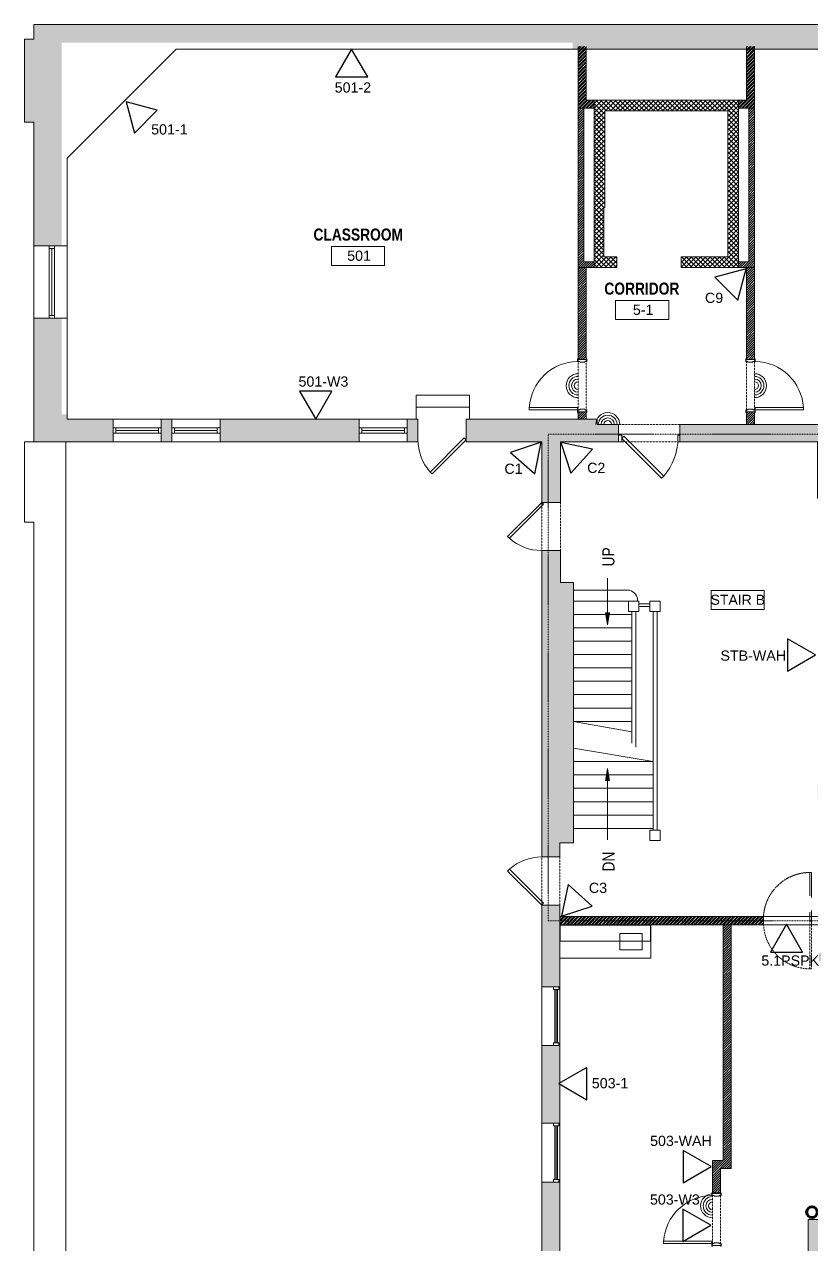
# Model space of a CAD drawing. Header units: inches. Extents: x 891 to 14187, y -1169 to 3232.
# Drawn here: x 4561 to 5150, y 58 to 970 of the extents above; entities that cross this region are included whole.
import ezdxf

# ---------------------------------------------------------------- set-up
doc = ezdxf.new("R2010")
doc.units = ezdxf.units.IN
doc.header["$MEASUREMENT"] = 0
for name, pattern in [('IMPORT-IMPORT-HIDDEN', [0.375, 0.25, -0.125]), ('IMPORT-IMPORT-HIDDEN2', [0.1875, 0.125, -0.0625]), ('IMPORT-IMPORT-PHANTOM2', [1.25, 0.625, -0.125, 0.125, -0.125, 0.125, -0.125])]:
    doc.linetypes.add(name, pattern=pattern)
doc.layers.add('_DROPS_IDFS', color=7, linetype='Continuous')
for name, color, linetype, lineweight in [('_OPTEC_LAYER', 1, 'Continuous', 30), ('A-ANNO-RM TAG', 7, 'Continuous', 9), ('A-DETL', 90, 'Continuous', 9), ('A-DOOR', 7, 'Continuous', 9), ('A-DOOR-EXG', 7, 'Continuous', 9), ('A-DOOR-HEAD', 7, 'IMPORT-IMPORT-HIDDEN2', 9), ('A-Fixtures-Appliances', 7, 'Continuous', 9), ('A-Hatch', 7, 'Continuous', 9), ('A-HATCH-1HR', 7, 'Continuous', 9), ('A-HATCH-2 HR', 7, 'Continuous', 9), ('A-Millwork', 7, 'Continuous', 9), ('A-STAIR-EX_G', 7, 'Continuous', 9), ('A-STAIR-TAG', 7, 'Continuous', 9), ('A-WALL-INT NEW', 7, 'Continuous', 9), ('EX-EXT-CORE', 7, 'Continuous', 9), ('EX-Windows', 7, 'Continuous', 9), ('MUC-DOOR', 7, 'Continuous', 9), ('MUC-LOW_WALL', 7, 'Continuous', 9), ('MUC-Text', 7, 'Continuous', 9), ('SPEAKER', 10, 'Continuous', 20), ('WALL TYPE', 7, 'IMPORT-IMPORT-PHANTOM2', 9)]:
    doc.layers.add(name, color=color, linetype=linetype, lineweight=lineweight)
doc.styles.add('Arial', font='arial.ttf', dxfattribs={"height": 7.623})
doc.styles.add('Arial Narrow_1', font='ARIALN.TTF', dxfattribs={"height": 6.042903})
doc.styles.add('Arial Narrow_B', font='ARIALNB.TTF', dxfattribs={"height": 9})
doc.styles.add('Arial_1', font='arial.ttf', dxfattribs={"height": 7.5})
pattern_1 = [(45, (3465.5672, -28047.5407), (-1.32582521, 1.32582521), []), (45, (3466.4512, -28047.5407), (-1.32582521, 1.32582521), [])]

# ---------------------------------------------------------------- blocks, each defined once
blk = doc.blocks.new('_DATA')
at = {"layer": '_DROPS_IDFS', "color": 1, "lineweight": 30}
blk.add_lwpolyline([(24.61, 42.64), (12.55, 21.75), (36.67, 21.75)], close=True, dxfattribs=at)

msp = doc.modelspace()

# ---------------------------------------------------------------- hatches: boundary and pattern name
at = {"layer": 'A-Hatch'}
h = msp.add_hatch(color=9, dxfattribs=at)
h.paths.add_polyline_path([(4568.1, 657.56), (4627.39, 657.56), (4627.39, 674.55), (4593.1, 674.55), (4593.1, 678.06), (4589.1, 678.06), (4589.1, 750), (4568.1, 750)])
h.paths.add_polyline_path([(4589.1, 804), (4589.1, 955.93), (4971.1, 955.93), (4971.1, 951.06), (5429.82, 951.06), (5429.82, 918.77), (5447.44, 918.77), (5447.44, 969.56), (4568.1, 969.56), (4568.1, 958.56), (4561.1, 958.56), (4561.1, 896.56), (4568.1, 896.56), (4568.1, 804)])
h = msp.add_hatch(color=9, dxfattribs=at)
h.paths.add_polyline_path([(4961.97, 612.34), (4961.97, 657.56), (5005.35, 657.56), (5005.35, 670.55), (4989.36, 670.55), (4989.36, 674.55), (4891.39, 674.55), (4891.39, 657.56), (4947.97, 657.56), (4947.97, 612.34)])
h.paths.add_polyline_path([(5170.3, 615.5), (5170.3, 667.5), (5163.36, 667.5), (5163.36, 670.55), (5051.35, 670.55), (5051.35, 657.56), (5154.3, 657.56), (5154.3, 615.5)])
h.paths.add_polyline_path([(4847.39, 657.56), (4855.39, 657.56), (4855.39, 674.55), (4847.39, 674.55)])
h.paths.add_polyline_path([(4811.39, 657.56), (4811.39, 674.55), (4707.39, 674.55), (4707.39, 657.56), (4783.1, 657.56)])
h.paths.add_polyline_path([(4671.39, 657.56), (4671.39, 674.55), (4663.39, 674.55), (4663.39, 657.56)])
msp.add_hatch(color=9, dxfattribs=at).paths.add_polyline_path([(4947.97, 347.28), (4961.64, 347.28), (4961.64, 357.87), (4971.64, 357.87), (4971.64, 552.31), (4961.97, 552.31), (4961.97, 576.34), (4947.97, 576.34)])
h = msp.add_hatch(color=9, dxfattribs=at)
h.paths.add_polyline_path([(5136.6, -655.98), (5136.6, -612.48), (5126.84, -612.48), (5126.84, -596.07), (5124.81, -596.07), (5124.81, -593.82), (5110.76, -593.82), (5110.76, -621.48), (5080.6, -621.48), (5080.6, -655.98)])
h.paths.add_polyline_path([(5605.4, -622.48), (5610.02, -611.99), (5638.52, -611.99), (5638.52, -603.51), (5643.52, -603.51), (5643.52, -583.82), (5638.52, -583.82), (5638.52, -576.54), (5609.78, -576.54), (5610.14, -575.4), (5610.2, -574.22), (5609.95, -573.05), (5609.4, -572), (5608.6, -571.12), (5607.6, -570.47), (5606.47, -570.11), (5605.28, -570.05), (5604.12, -570.3), (5603.06, -570.84), (5602.18, -571.64), (5601.54, -572.64), (5592.98, -564.09), (5589.51, -567.55), (5585.98, -564.02), (5566.78, -583.22), (5580.21, -596.65), (5574.85, -611.36)])
h.paths.add_polyline_path([(5771.64, -622.48), (5802.19, -611.36), (5799.12, -602.93), (5819.51, -582.54), (5798.1, -561.13), (5794.56, -564.67), (5791.03, -561.13), (5780.42, -571.73), (5779.53, -570.86), (5778.43, -570.24), (5777.22, -569.92), (5775.96, -569.93), (5774.75, -570.25), (5773.66, -570.88), (5772.77, -571.77), (5772.14, -572.85), (5771.81, -574.07), (5771.8, -575.32), (5772.12, -576.54), (5738.52, -576.54), (5738.52, -583.82), (5733.52, -583.82), (5733.52, -603.51), (5738.52, -603.51), (5738.52, -611.99), (5767.02, -611.99)])
h.paths.add_polyline_path([(5124.81, -521.82), (5124.81, -520.48), (5192.84, -520.48), (5192.84, -492.48), (5168.3, -492.48), (5168.3, -152.26), (5183.09, -167.05), (5188.75, -161.39), (5192.28, -164.93), (5202.89, -154.32), (5199.35, -150.79), (5205.01, -145.13), (5184.04, -124.15), (5184.89, -123.7), (5185.62, -123.05), (5186.16, -122.24), (5186.49, -121.33), (5186.6, -120.36), (5186.47, -119.4), (5186.1, -118.5), (5185.54, -117.71), (5184.8, -117.08), (5183.93, -116.65), (5182.98, -116.44), (5182, -116.47), (5181.07, -116.73), (5181.07, -88.03), (5166.32, -77.7), (5166.32, -13.72), (5147.28, -13.72), (5147.28, -182.67), (5138.28, -182.67), (5138.28, -205.67), (5148.28, -205.67), (5148.28, -377.78), (5110.76, -377.78), (5110.76, -521.82)])
h.paths.add_polyline_path([(5503.14, -519.58), (5522.34, -500.38), (5518.93, -496.97), (5522.4, -493.5), (5510.59, -481.7), (5511.39, -480.93), (5511.98, -479.99), (5512.33, -478.94), (5512.41, -477.84), (5512.22, -476.75), (5511.78, -475.73), (5511.11, -474.85), (5510.24, -474.16), (5509.24, -473.7), (5508.15, -473.49), (5507.04, -473.55), (5505.98, -473.88), (5505.98, -461.88), (5498.48, -461.88), (5498.48, -456.88), (5482.27, -456.88), (5482.27, -461.88), (5473.93, -461.88), (5473.93, -490.37)])
h.paths.add_polyline_path([(5883.15, -518.9), (5901.62, -500.43), (5901.62, -421.5), (5895.62, -421.5), (5895.62, -415.5), (5881.12, -415.5), (5881.12, -421.5), (5875.01, -421.5), (5875.01, -473.55), (5873.8, -473.26), (5872.55, -473.28), (5871.35, -473.62), (5870.27, -474.26), (5869.4, -475.15), (5868.78, -476.24), (5868.46, -477.45), (5868.46, -478.7), (5868.78, -479.9), (5869.4, -480.99), (5870.27, -481.88), (5861.74, -490.42), (5865.27, -493.96), (5861.74, -497.49)])
h.paths.add_polyline_path([(5881.12, -315.5), (5895.62, -315.5), (5895.62, -309.5), (5901.62, -309.5), (5901.62, -264.42), (5933.08, -264.42), (5933.08, -258.42), (5939.08, -258.42), (5939.08, -249.92), (5933.08, -249.92), (5933.08, -243.82), (5906.76, -243.82), (5905.25, -242.6), (5903.6, -241.6), (5901.82, -240.85), (5900.8, -238.59), (5899.41, -236.55), (5897.68, -234.79), (5895.61, -233.32), (5893.43, -232.3), (5891.05, -231.65), (5888.59, -231.43), (5886.63, -231.43), (5884.17, -231.65), (5881.78, -232.3), (5879.55, -233.35), (5877.54, -234.79), (5875.81, -236.55), (5874.41, -238.59), (5873.4, -240.85), (5871.15, -241.86), (5869.11, -243.25), (5867.34, -244.98), (5865.91, -246.99), (5864.85, -249.23), (5864.21, -251.61), (5863.99, -254.07), (5863.99, -256.03), (5864.21, -258.49), (5864.85, -260.88), (5865.91, -263.11), (5867.34, -265.13), (5869.11, -266.85), (5871.15, -268.25), (5873.4, -269.26), (5874.1, -270.93), (5875.01, -272.49), (5875.01, -309.5), (5881.12, -309.5)])
h.paths.add_polyline_path([(5300.09, -300.29), (5308.03, -278.46), (5338.02, -278.46), (5338.02, -269.98), (5343.02, -269.98), (5343.02, -250.3), (5338.02, -250.3), (5338.02, -242.8), (5307.14, -242.8), (5307.4, -241.86), (5307.42, -240.89), (5307.21, -239.94), (5306.78, -239.07), (5306.15, -238.33), (5305.37, -237.76), (5304.46, -237.4), (5303.5, -237.27), (5302.53, -237.37), (5301.62, -237.7), (5300.82, -238.25), (5300.17, -238.97), (5299.71, -239.83), (5278.55, -218.67), (5272.89, -224.33), (5269.36, -220.79), (5258.75, -231.4), (5262.29, -234.93), (5256.63, -240.59), (5274.77, -258.73), (5264.38, -287.29)])
h.paths.add_polyline_path([(5498.48, -290.88), (5498.48, -285.88), (5505.98, -285.88), (5505.98, -248.29), (5507.01, -248.63), (5508.09, -248.69), (5509.15, -248.49), (5510.13, -248.03), (5510.96, -247.34), (5511.6, -246.47), (5512, -245.46), (5512.13, -244.39), (5512, -243.32), (5511.6, -242.31), (5510.96, -241.44), (5510.13, -240.75), (5509.15, -240.29), (5508.09, -240.08), (5507.01, -240.15), (5505.98, -240.48), (5505.98, -235.97), (5505.35, -235.97), (5504.57, -235.87), (5503.85, -235.57), (5503.23, -235.09), (5502.75, -234.47), (5502.45, -233.75), (5502.35, -232.68), (5502.35, -231.89), (5496.61, -231.89), (5497.13, -230.49), (5497.27, -228.99), (5497.03, -227.51), (5496.42, -226.14), (5495.49, -224.97), (5494.28, -224.07), (5492.89, -223.51), (5491.4, -223.32), (5489.92, -223.51), (5488.53, -224.07), (5487.32, -224.97), (5486.39, -226.14), (5485.78, -227.51), (5485.54, -228.99), (5485.68, -230.49), (5486.2, -231.89), (5481.19, -231.89), (5481.19, -233.17), (5481.08, -233.94), (5480.78, -234.67), (5480.31, -235.29), (5479.69, -235.76), (5478.96, -236.06), (5478.19, -236.17), (5475.61, -236.17), (5474.47, -236.36), (5473.42, -236.84), (5472.52, -237.56), (5471.83, -238.49), (5471.4, -239.57), (5471.26, -240.71), (5471.26, -242.8), (5442.02, -242.8), (5442.02, -250.3), (5437.02, -250.3), (5437.02, -269.98), (5442.02, -269.98), (5442.02, -278.46), (5473.93, -278.46), (5473.93, -285.88), (5482.27, -285.88), (5482.27, -290.88)])
h.paths.add_polyline_path([(5181.07, 30.28), (5181.07, 46.67), (5182, 46.42), (5182.98, 46.39), (5183.93, 46.6), (5184.8, 47.03), (5185.54, 47.66), (5186.1, 48.45), (5186.47, 49.35), (5186.6, 50.31), (5186.49, 51.28), (5186.16, 52.19), (5185.62, 53), (5184.89, 53.65), (5184.04, 54.1), (5205.01, 75.08), (5199.35, 80.73), (5202.89, 84.27), (5194.59, 92.57), (5191.05, 89.04), (5185.39, 94.69), (5184.3, 93.56), (5183.34, 92.32), (5182.04, 91.34), (5173.2, 82.5), (5173.2, 95.85), (5173.1, 96.56), (5173.2, 97.27), (5173.2, 99.28), (5155.33, 99.28), (5155.33, 76.22), (5147.28, 76.22), (5147.28, 30.28)])
h.paths.add_polyline_path([(5173.2, 143.28), (5173.2, 225.28), (5155.33, 225.28), (5155.33, 143.28)])
h.paths.add_polyline_path([(5173.2, 269.28), (5173.2, 386.53), (5208.05, 386.53), (5208.05, 400.5), (5154.3, 400.5), (5154.3, 391.5), (5155.33, 391.5), (5155.33, 269.28)])
h = msp.add_hatch(color=9, dxfattribs=at)
h.paths.add_polyline_path([(4961.64, -297.72), (4961.64, -237.72), (4947.97, -237.72), (4947.97, -297.72)])
h.paths.add_polyline_path([(4947.97, -89.72), (4961.64, -89.72), (4961.64, -1.72), (4947.97, -1.72)])
h.paths.add_polyline_path([(4947.97, 42.28), (4961.64, 42.28), (4961.64, 104.28), (4947.97, 104.28)])
h.paths.add_polyline_path([(4947.97, 148.28), (4961.64, 148.28), (4961.64, 206.28), (4947.97, 206.28)])
h.paths.add_polyline_path([(4947.97, 250.28), (4961.64, 250.28), (4961.64, 311.28), (4947.97, 311.28), (4947.97, 296.69)])
at = {"layer": 'A-HATCH-1HR'}
h = msp.add_hatch(dxfattribs=at)
h.set_pattern_fill('FP_3', color=8, style=0, pattern_type=2)
h.set_pattern_definition([(45, (3465.5672, -15325.5357), (-0.88388348, 0.88388348), [])])
h.paths.add_polyline_path([(4975.21, 787.86), (4987.21, 787.86), (4987.21, 792.11), (4979.46, 792.11), (4979.46, 906.86), (4975.21, 906.86), (4975.21, 859.35)])
h = msp.add_hatch(dxfattribs=at)
h.set_pattern_fill('FP_3', color=8, style=0, pattern_type=2)
h.set_pattern_definition([(45, (-1521.642, -16113.394), (-0.88388348, 0.88388348), [])])
h.paths.add_polyline_path([(5107.21, 787.86), (5107.21, 906.86), (5102.96, 906.86), (5102.96, 792.11), (5095.21, 792.11), (5095.21, 787.86)])
at = {"layer": 'A-HATCH-2 HR'}
h = msp.add_hatch(dxfattribs=at)
h.set_pattern_fill('FP_2', color=8, style=0, pattern_type=2)
h.set_pattern_definition(pattern_1)
h.paths.add_polyline_path([(4979.46, 906.86), (4987.21, 906.86), (4987.21, 912.86), (4981.21, 912.86), (4981.21, 953.06), (4975.21, 953.06), (4975.21, 906.86)])
h = msp.add_hatch(dxfattribs=at)
h.set_pattern_fill('FP_2', color=8, style=0, pattern_type=2)
h.set_pattern_definition(pattern_1)
h.paths.add_polyline_path([(5095.21, 906.86), (5107.21, 906.86), (5107.21, 953.06), (5101.21, 953.06), (5101.21, 912.86), (5095.21, 912.86)])
h = msp.add_hatch(dxfattribs=at)
h.set_pattern_fill('FP_1', color=8, style=0, pattern_type=2)
h.set_pattern_definition([(45, (-14293.7568, -7470.4907), (-1.76776695, 1.76776695), []), (135, (-14293.7568, -7470.4907), (-1.76776695, -1.76776695), [])])
h.paths.add_polyline_path([(5052.26, 787.86), (5095.21, 787.86), (5095.21, 912.86), (4987.21, 912.86), (4987.21, 787.86), (5004.26, 787.86), (5004.26, 795.86), (4994.4, 795.86), (4994.4, 832.75), (4995.21, 832.75), (4995.21, 904.86), (5087.21, 904.86), (5087.21, 795.86), (5052.26, 795.86)])
at = {"layer": 'MUC-Text'}
for points in [[(4997.16, 520.73), (4998.66, 529.73), (4995.66, 529.73)], [(4995.66, 404.41), (4998.66, 404.41), (4997.16, 413.41)]]:
    msp.add_hatch(color=8, dxfattribs=at).paths.add_polyline_path(points)

# ---------------------------------------------------------------- linework, layer by layer
at = {"layer": 'A-ANNO-RM TAG', "color": 8, "flags": 128}
for points in [[(4790.82, 803.55), (4830.5, 803.55), (4830.5, 789.33), (4790.82, 789.33)], [(5003.26, 763.14), (5042.94, 763.14), (5042.94, 748.92), (5003.26, 748.92)]]:
    msp.add_lwpolyline(points, close=True, dxfattribs=at)
at = {"layer": 'A-DETL', "lineweight": 70}
msp.add_circle((5150.13, 81.81), 4, dxfattribs=at)
at = {"layer": 'A-DOOR', "color": 8}
for p, q in [((5148.58, 318.25), (5148.58, 335.69)), ((5148.58, 335.69), (5149.83, 335.69)), ((5149.83, 335.69), (5149.83, 317.03)), ((5148.58, 299.69), (5148.58, 306.11)), ((5149.83, 307.39), (5149.83, 299.69)), ((5149.83, 299.69), (5148.58, 299.69))]:
    msp.add_line(p, q, dxfattribs=at)
at = {"layer": 'A-DOOR', "color": 8, "linetype": 'IMPORT-IMPORT-HIDDEN2'}
for p, q in [((5149.83, 299.69), (5148.58, 299.69)), ((5148.58, 299.69), (5148.58, 263.69)), ((5149.83, 263.69), (5149.83, 299.69)), ((5148.58, 263.69), (5149.83, 263.69))]:
    msp.add_line(p, q, dxfattribs=at)
at = {"layer": 'A-DOOR', "color": 8, "flags": 128}
for points in [[(4974.71, 719.55), (4975.21, 719.55), (4975.21, 719.05), (4981.21, 719.05), (4981.21, 719.55), (4981.71, 719.55), (4981.71, 717.55), (4980.21, 717.55), (4980.21, 717.04), (4976.46, 717.04), (4976.46, 717.55), (4974.71, 717.55)], [(4974.71, 683.3), (4938.71, 683.3), (4938.71, 681.55), (4974.71, 681.55)], [(4981.21, 680.05), (4975.21, 680.05), (4975.21, 679.55), (4974.71, 679.55), (4974.71, 681.55), (4976.46, 681.55), (4976.46, 682.06), (4980.21, 682.06), (4980.21, 681.55), (4981.71, 681.55), (4981.71, 679.55), (4981.21, 679.55)], [(5075.18, 96.33), (5075.68, 96.33), (5075.68, 95.83), (5081.68, 95.83), (5081.68, 96.33), (5082.18, 96.33), (5082.18, 94.33), (5080.68, 94.33), (5080.68, 93.82), (5076.93, 93.82), (5076.93, 94.33), (5075.18, 94.33)], [(5075.18, 60.08), (5039.18, 60.08), (5039.18, 58.33), (5075.18, 58.33)], [(5081.68, 56.83), (5075.68, 56.83), (5075.68, 56.33), (5075.18, 56.33), (5075.18, 58.33), (5076.93, 58.33), (5076.93, 58.84), (5080.68, 58.84), (5080.68, 58.33), (5082.18, 58.33), (5082.18, 56.33), (5081.68, 56.33)]]:
    msp.add_lwpolyline(points, close=True, dxfattribs=at)
at = {"layer": 'A-DOOR', "color": 8}
for points in [[(5107.71, 719.55), (5107.21, 719.55), (5107.21, 719.05), (5101.21, 719.05), (5101.21, 719.55), (5100.71, 719.55), (5100.71, 717.55), (5102.21, 717.55), (5102.21, 717.04), (5105.96, 717.04), (5105.96, 717.55), (5107.71, 717.55)], [(5101.21, 680.05), (5107.21, 680.05), (5107.21, 679.55), (5107.71, 679.55), (5107.71, 681.55), (5105.96, 681.55), (5105.96, 682.06), (5102.21, 682.06), (5102.21, 681.55), (5100.71, 681.55), (5100.71, 679.55), (5101.21, 679.55)], [(5107.71, 683.3), (5143.71, 683.3), (5143.71, 681.55), (5107.71, 681.55)]]:
    msp.add_lwpolyline(points, close=True, dxfattribs=at)
at = {"layer": 'A-DOOR', "color": 55, "lineweight": 13, "flags": 128}
for points in [[(4974.71, 683.3), (4938.71, 683.3), (4938.71, 681.55), (4974.71, 681.55)], [(5075.18, 60.08), (5039.18, 60.08), (5039.18, 58.33), (5075.18, 58.33)]]:
    msp.add_lwpolyline(points, close=True, dxfattribs=at)
at = {"layer": 'A-DOOR', "color": 55, "lineweight": 13}
msp.add_lwpolyline([(5107.71, 683.3), (5143.71, 683.3), (5143.71, 681.55), (5107.71, 681.55)], close=True, dxfattribs=at)
at = {"layer": 'A-DOOR', "color": 8}
for centre, start, end in [((4975.16, 681.06), 90.70475, 176.87009), ((5107.26, 681.06), 3.12991, 89.29525), ((5075.63, 57.83), 90.70475, 176.87009)]:
    msp.add_arc(centre, 36.5, start, end, dxfattribs=at)
at = {"layer": 'A-DOOR', "color": 8, "linetype": 'IMPORT-IMPORT-HIDDEN'}
msp.add_arc((5148.55, 300.95), 34.74, 89.94738, 182.077, dxfattribs=at)
at = {"layer": 'A-DOOR', "color": 8, "linetype": 'IMPORT-IMPORT-HIDDEN2'}
msp.add_arc((5148.55, 298.43), 34.74, 177.923, 270.05262, dxfattribs=at)
at = {"layer": 'A-DOOR-EXG', "color": 8, "flags": 128}
for points in [[(4891.39, 659.05), (4865.94, 633.6), (4864.52, 635.01), (4889.98, 660.47)], [(4947.97, 311.28), (4922.51, 336.74), (4923.93, 338.15), (4949.38, 312.69)]]:
    msp.add_lwpolyline(points, close=True, dxfattribs=at)
at = {"layer": 'A-DOOR-EXG', "color": 8}
msp.add_lwpolyline([(4947.97, 612.34), (4922.51, 586.89), (4923.93, 585.47), (4949.38, 610.93)], close=True, dxfattribs=at)
for centre, start, end in [((4891.82, 659.13), 180.12377, 221.46533), ((4948.05, 612.77), 228.53467, 269.87623), ((4948.05, 310.85), 90.12377, 131.46533)]:
    msp.add_arc(centre, 36.43, start, end, dxfattribs=at)
at = {"layer": 'A-DOOR-HEAD', "color": 8}
for p, q in [((5005.35, 670.55), (5051.35, 670.55)), ((5005.35, 657.56), (5005.35, 670.55)), ((5051.35, 670.55), (5051.35, 657.56)), ((5051.35, 657.56), (5005.35, 657.56)), ((4947.97, 612.34), (4961.97, 612.34)), ((4947.97, 576.34), (4947.97, 612.34)), ((4961.97, 612.34), (4961.97, 576.34)), ((4961.97, 576.34), (4947.97, 576.34)), ((4947.97, 347.28), (4961.64, 347.28)), ((4947.97, 311.28), (4947.97, 347.28)), ((4961.64, 347.28), (4961.64, 311.28)), ((4961.64, 311.28), (4947.97, 311.28))]:
    msp.add_line(p, q, dxfattribs=at)
at = {"layer": 'A-DOOR-HEAD', "color": 8, "flags": 128}
for points in [[(4981.21, 719.05), (4975.21, 719.05), (4975.21, 680.05), (4981.21, 680.05)], [(5081.68, 95.83), (5075.68, 95.83), (5075.68, 56.83), (5081.68, 56.83)]]:
    msp.add_lwpolyline(points, close=True, dxfattribs=at)
at = {"layer": 'A-DOOR-HEAD', "color": 8}
msp.add_lwpolyline([(5101.21, 719.05), (5107.21, 719.05), (5107.21, 680.05), (5101.21, 680.05)], close=True, dxfattribs=at)
at = {"layer": 'A-Fixtures-Appliances', "color": 8, "flags": 128}
msp.add_lwpolyline([(5023.23, 277.78), (5006.32, 277.78), (5006.32, 290), (5023.23, 290)], close=True, dxfattribs=at)
at = {"layer": 'A-HATCH-1HR', "color": 8}
for p, q in [((4975.2, 784.41), (4978.65, 787.86)), ((4975.2, 782.65), (4980.41, 787.86)), ((4975.2, 786.18), (4976.88, 787.85)), ((4975.2, 780.88), (4981.21, 786.88)), ((4975.2, 779.11), (4981.21, 785.12)), ((5101.21, 786.68), (5102.39, 787.86)), ((5101.21, 784.91), (5104.16, 787.86)), ((5101.21, 783.14), (5105.93, 787.86)), ((5101.21, 781.37), (5107.21, 787.37)), ((5101.21, 779.6), (5107.21, 785.6)), ((4975.2, 777.34), (4981.21, 783.35)), ((4975.2, 775.58), (4981.21, 781.58)), ((4975.2, 773.81), (4981.21, 779.81)), ((4975.2, 772.04), (4981.21, 778.05)), ((4975.2, 770.27), (4981.21, 776.28)), ((5101.21, 777.84), (5107.21, 783.84)), ((5101.21, 776.07), (5107.21, 782.07)), ((5101.21, 774.3), (5107.21, 780.3)), ((5101.21, 772.53), (5107.21, 778.53)), ((5101.21, 770.77), (5107.21, 776.77)), ((4975.2, 768.5), (4981.21, 774.51)), ((4975.2, 766.74), (4981.21, 772.74)), ((4975.2, 764.97), (4981.21, 770.97)), ((4975.21, 763.2), (4981.21, 769.21)), ((4975.21, 761.43), (4981.21, 767.44)), ((5101.21, 769), (5107.21, 775)), ((5101.21, 767.23), (5107.21, 773.23)), ((5101.21, 765.46), (5107.21, 771.46)), ((5101.21, 763.69), (5107.21, 769.69)), ((5101.21, 761.93), (5107.21, 767.93)), ((5101.21, 760.16), (5107.21, 766.16)), ((4975.21, 759.67), (4981.21, 765.67)), ((4975.21, 757.9), (4981.21, 763.9)), ((4975.21, 756.13), (4981.21, 762.14)), ((4975.21, 754.36), (4981.21, 760.37)), ((4975.21, 752.6), (4981.21, 758.6)), ((5101.21, 758.39), (5107.21, 764.39)), ((5101.21, 756.62), (5107.21, 762.62)), ((5101.21, 754.86), (5107.21, 760.86)), ((5101.21, 753.09), (5107.21, 759.09)), ((5101.21, 751.32), (5107.21, 757.32)), ((4975.21, 750.83), (4981.21, 756.83)), ((4975.21, 749.06), (4981.21, 755.06)), ((4975.21, 747.29), (4981.21, 753.3)), ((4975.21, 745.53), (4981.21, 751.53)), ((4975.21, 743.76), (4981.21, 749.76)), ((4975.21, 741.99), (4981.21, 747.99)), ((5101.21, 749.55), (5107.21, 755.55)), ((5101.21, 747.78), (5107.21, 753.78)), ((5101.21, 746.02), (5107.21, 752.02)), ((5101.21, 744.25), (5107.21, 750.25)), ((5101.21, 742.48), (5107.21, 748.48)), ((4975.21, 740.22), (4981.21, 746.23)), ((4975.21, 738.46), (4981.21, 744.46)), ((4975.21, 736.69), (4981.21, 742.69)), ((4975.21, 734.92), (4981.21, 740.92)), ((4975.21, 733.15), (4981.21, 739.15)), ((5101.21, 740.71), (5107.21, 746.71)), ((5101.21, 738.95), (5107.21, 744.95)), ((5101.21, 737.18), (5107.21, 743.18)), ((5101.21, 735.41), (5107.21, 741.41)), ((5101.21, 733.64), (5107.21, 739.64)), ((4975.21, 731.39), (4981.21, 737.39)), ((4975.21, 729.62), (4981.21, 735.62)), ((4975.21, 727.85), (4981.21, 733.85)), ((4975.21, 726.08), (4981.21, 732.08)), ((4975.21, 724.31), (4981.21, 730.32)), ((5101.21, 731.88), (5107.21, 737.88)), ((5101.21, 730.11), (5107.21, 736.11)), ((5101.21, 728.34), (5107.21, 734.34)), ((5101.21, 726.57), (5107.21, 732.57)), ((5101.21, 724.8), (5107.21, 730.8)), ((4975.21, 722.55), (4981.21, 728.55)), ((4975.21, 720.78), (4981.21, 726.78)), ((4975.25, 719.05), (4981.21, 725.01)), ((4977.02, 719.05), (4981.21, 723.24)), ((4978.78, 719.05), (4981.21, 721.48)), ((5101.21, 723.04), (5107.21, 729.04)), ((5101.21, 721.27), (5107.21, 727.27)), ((5101.21, 719.5), (5107.21, 725.5)), ((5102.53, 719.05), (5107.21, 723.73)), ((5104.3, 719.05), (5107.21, 721.97)), ((4980.55, 719.05), (4981.21, 719.71)), ((5106.06, 719.05), (5107.21, 720.2)), ((4975.21, 678.35), (4976.91, 680.05)), ((4975.21, 676.59), (4978.68, 680.05)), ((4975.21, 674.82), (4980.44, 680.05)), ((4976.71, 674.55), (4981.21, 679.05)), ((4978.48, 674.55), (4981.21, 677.28)), ((4980.25, 674.55), (4981.21, 675.51)), ((5101.21, 678.84), (5102.42, 680.05)), ((5101.21, 677.07), (5104.19, 680.05)), ((5101.21, 675.31), (5105.95, 680.05)), ((5101.21, 673.54), (5107.21, 679.54)), ((5101.21, 671.77), (5107.21, 677.77)), ((5101.76, 670.55), (5107.21, 676)), ((5103.53, 670.55), (5107.21, 674.24)), ((5105.29, 670.55), (5107.21, 672.47)), ((5107.06, 670.55), (5107.21, 670.7)), ((5083.74, 295.44), (5084.98, 296.69)), ((5083.74, 293.67), (5086.75, 296.69)), ((5083.74, 291.91), (5088.52, 296.69)), ((5083.74, 290.14), (5089.74, 296.14)), ((5083.74, 288.37), (5089.74, 294.37)), ((5083.74, 286.6), (5089.74, 292.6)), ((5083.74, 284.84), (5089.74, 290.84)), ((5083.74, 283.07), (5089.74, 289.07)), ((5083.74, 281.3), (5089.74, 287.3)), ((5083.74, 279.53), (5089.74, 285.53)), ((5083.74, 277.76), (5089.74, 283.76)), ((5083.74, 276), (5089.74, 282)), ((5083.74, 274.23), (5089.74, 280.23)), ((5083.74, 272.46), (5089.74, 278.46)), ((5083.74, 270.69), (5089.74, 276.69)), ((5083.74, 268.93), (5089.74, 274.93)), ((5083.74, 267.16), (5089.74, 273.16)), ((5083.74, 265.39), (5089.74, 271.39)), ((5083.74, 263.62), (5089.74, 269.62)), ((5083.74, 261.85), (5089.74, 267.85)), ((5083.74, 260.09), (5089.74, 266.09)), ((5083.74, 258.32), (5089.74, 264.32)), ((5083.74, 256.55), (5089.74, 262.55)), ((5083.74, 254.78), (5089.74, 260.78)), ((5083.74, 253.02), (5089.74, 259.02)), ((5083.74, 251.25), (5089.74, 257.25)), ((5083.74, 249.48), (5089.74, 255.48)), ((5083.74, 247.71), (5089.74, 253.71)), ((5083.74, 245.94), (5089.74, 251.94)), ((5083.74, 244.18), (5089.74, 250.18)), ((5083.74, 242.41), (5089.74, 248.41)), ((5083.74, 240.64), (5089.74, 246.64)), ((5083.74, 238.87), (5089.74, 244.87)), ((5083.74, 237.11), (5089.74, 243.11)), ((5083.74, 235.34), (5089.74, 241.34)), ((5083.74, 233.57), (5089.74, 239.57)), ((5083.74, 231.8), (5089.74, 237.8)), ((5083.74, 230.03), (5089.74, 236.03)), ((5083.74, 228.27), (5089.74, 234.27)), ((5083.74, 226.5), (5089.74, 232.5)), ((5083.74, 224.73), (5089.74, 230.73)), ((5083.74, 222.96), (5089.74, 228.96)), ((5083.74, 221.2), (5089.74, 227.2)), ((5083.74, 219.43), (5089.74, 225.43)), ((5083.74, 217.66), (5089.74, 223.66)), ((5083.74, 215.89), (5089.74, 221.89)), ((5083.74, 214.12), (5089.74, 220.12)), ((5083.74, 212.36), (5089.74, 218.36)), ((5083.74, 210.59), (5089.74, 216.59)), ((5083.74, 208.82), (5089.74, 214.82)), ((5083.74, 207.05), (5089.74, 213.05)), ((5083.74, 205.29), (5089.74, 211.29)), ((5083.74, 203.52), (5089.74, 209.52)), ((5083.74, 201.75), (5089.74, 207.75)), ((5083.74, 199.98), (5089.74, 205.98)), ((5083.74, 198.21), (5089.74, 204.21)), ((5083.74, 196.45), (5089.74, 202.45)), ((5083.74, 194.68), (5089.74, 200.68)), ((5083.74, 192.91), (5089.74, 198.91)), ((5083.74, 191.14), (5089.74, 197.14)), ((5083.74, 189.38), (5089.74, 195.38)), ((5083.74, 187.61), (5089.74, 193.61)), ((5083.74, 185.84), (5089.74, 191.84)), ((5083.74, 184.07), (5089.74, 190.07)), ((5083.74, 182.3), (5089.74, 188.3)), ((5083.74, 180.54), (5089.74, 186.54)), ((5083.74, 178.77), (5089.74, 184.77)), ((5083.74, 177), (5089.74, 183)), ((5083.74, 175.23), (5089.74, 181.23)), ((5083.74, 173.47), (5089.74, 179.47)), ((5083.74, 171.7), (5089.74, 177.7)), ((5083.74, 169.93), (5089.74, 175.93)), ((5083.74, 168.16), (5089.74, 174.16)), ((5083.74, 166.4), (5089.74, 172.4)), ((5083.74, 164.63), (5089.74, 170.63)), ((5083.74, 162.86), (5089.74, 168.86)), ((5083.74, 161.09), (5089.74, 167.09)), ((5083.74, 159.32), (5089.74, 165.32)), ((5083.74, 157.56), (5089.74, 163.56)), ((5083.74, 155.79), (5089.74, 161.79)), ((5083.74, 154.02), (5089.74, 160.02)), ((5083.74, 152.25), (5089.74, 158.25)), ((5083.74, 150.49), (5089.74, 156.49)), ((5083.74, 148.72), (5089.74, 154.72)), ((5083.74, 146.95), (5089.74, 152.95)), ((5083.74, 145.18), (5089.74, 151.18)), ((5083.74, 143.41), (5089.74, 149.41)), ((5083.74, 141.65), (5089.74, 147.65)), ((5083.74, 139.88), (5089.74, 145.88)), ((5083.74, 138.11), (5089.74, 144.11)), ((5083.74, 136.34), (5089.74, 142.34)), ((5083.74, 134.58), (5089.74, 140.58)), ((5083.74, 132.81), (5089.74, 138.81)), ((5083.74, 131.04), (5089.74, 137.04)), ((5083.74, 129.27), (5089.74, 135.27)), ((5083.74, 127.5), (5089.74, 133.5)), ((5083.74, 125.74), (5089.74, 131.74)), ((5083.74, 123.97), (5089.74, 129.97)), ((5083.74, 122.2), (5089.74, 128.2)), ((5075.68, 110.61), (5089.74, 124.67)), ((5075.68, 108.84), (5089.74, 122.9)), ((5075.68, 119.45), (5076.56, 120.33)), ((5075.68, 117.68), (5078.33, 120.33)), ((5075.68, 115.92), (5080.1, 120.33)), ((5075.68, 114.15), (5081.86, 120.33)), ((5075.68, 112.38), (5083.63, 120.33)), ((5082.93, 114.33), (5089.74, 121.13)), ((5083.74, 120.43), (5089.74, 126.43)), ((5084.7, 114.33), (5089.74, 119.36)), ((5075.68, 107.08), (5081.68, 113.08)), ((5075.68, 105.31), (5081.68, 111.31)), ((5075.68, 103.54), (5081.68, 109.54)), ((5086.47, 114.33), (5089.74, 117.59)), ((5088.24, 114.33), (5089.74, 115.83)), ((5075.68, 101.77), (5081.68, 107.77)), ((5075.68, 100.01), (5081.68, 106.01)), ((5075.68, 98.24), (5081.68, 104.24)), ((5075.68, 96.47), (5081.68, 102.47)), ((5076.81, 95.83), (5081.68, 100.7)), ((5078.58, 95.83), (5081.68, 98.93)), ((5080.34, 95.83), (5081.68, 97.17))]:
    msp.add_line(p, q, dxfattribs=at)
at = {"layer": 'A-HATCH-2 HR', "color": 8}
for p, q in [((4961.64, 302.61), (4961.71, 302.69)), ((4961.64, 299.96), (4964.36, 302.69)), ((4961.64, 297.31), (4967.01, 302.69)), ((4961.64, 301.73), (4962.59, 302.69)), ((4961.64, 299.08), (4965.24, 302.69)), ((4961.9, 296.69), (4967.9, 302.69)), ((4963.66, 296.69), (4969.66, 302.69)), ((4964.55, 296.69), (4970.55, 302.69)), ((4966.32, 296.69), (4972.32, 302.69)), ((4967.2, 296.69), (4973.2, 302.69)), ((4968.97, 296.69), (4974.97, 302.69)), ((4969.85, 296.69), (4975.85, 302.69)), ((4971.62, 296.69), (4977.62, 302.69)), ((4972.5, 296.69), (4978.5, 302.69)), ((4974.27, 296.69), (4980.27, 302.69)), ((4975.15, 296.69), (4981.15, 302.69)), ((4976.92, 296.69), (4982.92, 302.69)), ((4977.81, 296.69), (4983.81, 302.69)), ((4979.57, 296.69), (4985.57, 302.69)), ((4980.46, 296.69), (4986.46, 302.69)), ((4982.23, 296.69), (4988.23, 302.69)), ((4983.11, 296.69), (4989.11, 302.69)), ((4984.88, 296.69), (4990.88, 302.69)), ((4985.76, 296.69), (4991.76, 302.69)), ((4987.53, 296.69), (4993.53, 302.69)), ((4988.41, 296.69), (4994.41, 302.69)), ((4990.18, 296.69), (4996.18, 302.69)), ((4991.06, 296.69), (4997.06, 302.69)), ((4992.83, 296.69), (4998.83, 302.69)), ((4993.72, 296.69), (4999.72, 302.69)), ((4995.48, 296.69), (5001.48, 302.69)), ((4996.37, 296.69), (5002.37, 302.69)), ((4998.13, 296.69), (5004.13, 302.69)), ((4999.02, 296.69), (5005.02, 302.69)), ((5000.79, 296.69), (5006.79, 302.69)), ((5001.67, 296.69), (5007.67, 302.69)), ((5003.44, 296.69), (5009.44, 302.69)), ((5004.32, 296.69), (5010.32, 302.69)), ((5006.09, 296.69), (5012.09, 302.69)), ((5006.97, 296.69), (5012.97, 302.69)), ((5008.74, 296.69), (5014.74, 302.69)), ((5009.63, 296.69), (5015.63, 302.69)), ((5011.39, 296.69), (5017.39, 302.69)), ((5012.28, 296.69), (5018.28, 302.69)), ((5014.04, 296.69), (5020.04, 302.69)), ((5014.93, 296.69), (5020.93, 302.69)), ((5016.7, 296.69), (5022.7, 302.69)), ((5017.58, 296.69), (5023.58, 302.69)), ((5019.35, 296.69), (5025.35, 302.69)), ((5020.23, 296.69), (5026.23, 302.69)), ((5022, 296.69), (5028, 302.69)), ((5022.88, 296.69), (5028.88, 302.69)), ((5024.65, 296.69), (5030.65, 302.69)), ((5025.54, 296.69), (5031.54, 302.69)), ((5027.3, 296.69), (5033.3, 302.69)), ((5028.19, 296.69), (5034.19, 302.69)), ((5029.95, 296.69), (5035.95, 302.69)), ((5030.84, 296.69), (5036.84, 302.69)), ((5032.61, 296.69), (5038.61, 302.69)), ((5033.49, 296.69), (5039.49, 302.69)), ((5035.26, 296.69), (5041.26, 302.69)), ((5036.14, 296.69), (5042.14, 302.69)), ((5037.91, 296.69), (5043.91, 302.69)), ((5038.79, 296.69), (5044.79, 302.69)), ((5040.56, 296.69), (5046.56, 302.69)), ((5041.45, 296.69), (5047.45, 302.69)), ((5043.21, 296.69), (5049.21, 302.69)), ((5044.1, 296.69), (5050.1, 302.69)), ((5045.86, 296.69), (5051.86, 302.69)), ((5046.75, 296.69), (5052.75, 302.69)), ((5048.52, 296.69), (5054.52, 302.69)), ((5049.4, 296.69), (5055.4, 302.69)), ((5051.17, 296.69), (5057.17, 302.69)), ((5052.05, 296.69), (5058.05, 302.69)), ((5053.82, 296.69), (5059.82, 302.69)), ((5054.7, 296.69), (5060.7, 302.69)), ((5056.47, 296.69), (5062.47, 302.69)), ((5057.36, 296.69), (5063.36, 302.69)), ((5059.12, 296.69), (5065.12, 302.69)), ((5060.01, 296.69), (5066.01, 302.69)), ((5061.77, 296.69), (5067.77, 302.69)), ((5062.66, 296.69), (5068.66, 302.69)), ((5064.43, 296.69), (5070.43, 302.69)), ((5065.31, 296.69), (5071.31, 302.69)), ((5067.08, 296.69), (5073.08, 302.69)), ((5067.96, 296.69), (5073.96, 302.69)), ((5069.73, 296.69), (5075.73, 302.69)), ((5070.61, 296.69), (5076.61, 302.69)), ((5072.38, 296.69), (5078.38, 302.69)), ((5073.27, 296.69), (5079.27, 302.69)), ((5075.03, 296.69), (5081.03, 302.69)), ((5075.92, 296.69), (5081.92, 302.69)), ((5077.68, 296.69), (5083.68, 302.69)), ((5078.57, 296.69), (5084.57, 302.69)), ((5080.34, 296.69), (5086.34, 302.69)), ((5081.22, 296.69), (5087.22, 302.69)), ((5082.99, 296.69), (5088.99, 302.69)), ((5083.87, 296.69), (5089.87, 302.69)), ((5085.64, 296.69), (5091.64, 302.69)), ((5086.52, 296.69), (5092.52, 302.69)), ((5088.29, 296.69), (5094.29, 302.69)), ((5089.18, 296.69), (5095.18, 302.69)), ((5090.94, 296.69), (5096.94, 302.69)), ((5091.83, 296.69), (5097.83, 302.69)), ((5093.59, 296.69), (5099.59, 302.69)), ((5094.48, 296.69), (5100.48, 302.69)), ((5096.25, 296.69), (5102.25, 302.69)), ((5097.13, 296.69), (5103.13, 302.69)), ((5098.9, 296.69), (5104.9, 302.69)), ((5099.78, 296.69), (5105.78, 302.69)), ((5101.55, 296.69), (5107.55, 302.69)), ((5102.43, 296.69), (5108.43, 302.69)), ((5104.2, 296.69), (5110.2, 302.69)), ((5105.09, 296.69), (5111.09, 302.69)), ((5106.85, 296.69), (5112.85, 302.69)), ((5107.74, 296.69), (5113.74, 302.69)), ((5109.5, 296.69), (5113.83, 301.01)), ((5113.83, 302.69), (5149.83, 302.69)), ((5113.83, 296.69), (5113.83, 302.69)), ((5149.83, 302.69), (5149.83, 296.69)), ((5110.39, 296.69), (5113.83, 300.13)), ((5112.16, 296.69), (5113.83, 298.36)), ((5113.04, 296.69), (5113.83, 297.48)), ((5149.83, 296.69), (5113.83, 296.69))]:
    msp.add_line(p, q, dxfattribs=at)
at = {"layer": 'A-Millwork', "color": 8, "flags": 128}
msp.add_lwpolyline([(5029.58, 296.69), (4961.64, 296.69), (4961.64, 271.69), (4983.15, 271.69), (5029.58, 271.69)], close=True, dxfattribs=at)
at = {"layer": 'A-Millwork', "color": 8, "linetype": 'IMPORT-IMPORT-HIDDEN', "flags": 128}
msp.add_lwpolyline([(4961.82, 296.25), (4961.82, 284.25), (4979.34, 284.25), (5029.27, 284.25), (5029.27, 296.25)], close=True, dxfattribs=at)
at = {"layer": 'A-STAIR-EX_G', "color": 8}
for p, q in [((4894.02, 692.55), (4854.02, 692.55)), ((4854.02, 692.55), (4854.02, 683.55)), ((4894.02, 683.55), (4894.02, 692.55)), ((4854.02, 674.55), (4854.02, 683.55)), ((4854.02, 683.55), (4894.02, 683.55)), ((4894.02, 683.55), (4894.02, 674.55)), ((4971.64, 546.6), (5013.68, 546.6)), ((4971.64, 538.6), (5012.8, 538.6)), ((5012.8, 538.6), (5020.56, 538.6)), ((5012.8, 530.84), (5012.8, 538.6)), ((5020.56, 538.6), (5020.56, 530.84)), ((5028.8, 538.6), (5036.56, 538.6)), ((5028.8, 530.84), (5028.8, 538.6)), ((5036.56, 538.6), (5036.56, 530.84)), ((5020.56, 530.84), (5012.8, 530.84)), ((5015.29, 432.44), (5015.29, 530.84)), ((5018.29, 429.44), (5018.29, 530.84)), ((5020.56, 536.6), (5028.8, 536.6)), ((5020.56, 534.6), (5028.8, 534.6)), ((5036.56, 530.84), (5028.8, 530.84)), ((5031.29, 367.44), (5031.29, 530.84)), ((5034.29, 367.44), (5034.29, 530.84)), ((4971.64, 528.6), (5015.29, 528.6)), ((4971.64, 518.6), (5015.29, 518.6)), ((4971.64, 508.6), (5015.29, 508.6)), ((4971.64, 498.6), (5015.29, 498.6)), ((4971.64, 488.6), (5015.29, 488.6)), ((4971.64, 478.6), (5015.29, 478.6)), ((4971.64, 468.6), (5015.29, 468.6)), ((4971.64, 458.6), (5015.29, 458.6)), ((5015.29, 440.89), (4971.64, 448.6)), ((4971.64, 448.6), (5015.29, 448.6)), ((5031.29, 418.6), (4971.64, 428.6)), ((4971.64, 418.6), (5031.29, 418.6)), ((4971.64, 408.6), (5031.29, 408.6)), ((4971.64, 398.6), (5031.29, 398.6)), ((4971.64, 388.6), (5031.29, 388.6)), ((4971.64, 378.6), (5031.29, 378.6)), ((4971.64, 368.6), (5031.29, 368.6)), ((5028.8, 367.44), (5036.56, 367.44)), ((5028.8, 359.68), (5028.8, 367.44)), ((5036.56, 367.44), (5036.56, 359.68)), ((5036.56, 359.68), (5028.8, 359.68))]:
    msp.add_line(p, q, dxfattribs=at)
msp.add_arc((5011.69, 538.86), 7.99, 358.13962, 75.60018, dxfattribs=at)
at = {"layer": 'A-STAIR-TAG', "color": 8, "flags": 128}
msp.add_lwpolyline([(5074.75, 546.41), (5114.43, 546.41), (5114.43, 532.19), (5074.75, 532.19)], close=True, dxfattribs=at)
at = {"layer": 'A-WALL-INT NEW', "color": 8}
for p, q in [((4975.21, 906.86), (4975.21, 953.06)), ((5107.21, 906.86), (5107.21, 953.06)), ((4987.21, 906.86), (4987.21, 912.86)), ((4987.21, 912.86), (5095.21, 912.86)), ((5095.21, 912.86), (5095.21, 906.86)), ((4975.21, 906.86), (4975.21, 792.86)), ((4979.46, 906.86), (4975.21, 906.86)), ((4987.21, 906.86), (4979.46, 906.86)), ((4987.21, 792.11), (4987.21, 906.86)), ((5095.21, 906.86), (5102.96, 906.86)), ((5095.21, 906.86), (5095.21, 792.11)), ((5102.96, 906.86), (5107.21, 906.86)), ((5107.21, 906.86), (5107.21, 792.86)), ((4975.21, 787.86), (4987.21, 787.86)), ((4987.21, 787.86), (4987.21, 792.11)), ((5095.21, 792.11), (5095.21, 787.86)), ((5107.21, 787.86), (5095.21, 787.86)), ((5107.21, 719.05), (5107.21, 787.86)), ((5101.21, 719.05), (5107.21, 719.05)), ((5101.21, 680.05), (5107.21, 680.05)), ((5075.68, 96.33), (5081.68, 96.33))]:
    msp.add_line(p, q, dxfattribs=at)
at = {"layer": 'A-WALL-INT NEW', "color": 135, "lineweight": 20}
for p, q in [((4975.21, 787.86), (4975.21, 719.55)), ((4981.21, 719.55), (4981.21, 787.86)), ((5101.21, 787.86), (5101.21, 719.05)), ((4975.21, 679.55), (4975.21, 674.55)), ((4981.21, 674.55), (4981.21, 679.55)), ((5101.21, 680.05), (5101.21, 670.55)), ((5107.21, 670.55), (5107.21, 680.05)), ((4961.64, 302.69), (5113.83, 302.69)), ((5113.83, 302.69), (5113.83, 296.69)), ((5155.33, 302.69), (5149.83, 302.69)), ((5149.83, 302.69), (5149.83, 296.69)), ((5113.83, 296.69), (4961.64, 296.69)), ((5083.74, 296.69), (5083.74, 120.33)), ((5089.74, 114.33), (5089.74, 296.69)), ((5149.83, 296.69), (5155.33, 296.69)), ((5083.74, 120.33), (5075.68, 120.33)), ((5075.68, 120.33), (5075.68, 96.33)), ((5081.68, 96.33), (5081.68, 114.33)), ((5081.68, 114.33), (5089.74, 114.33))]:
    msp.add_line(p, q, dxfattribs=at)
at = {"layer": 'A-WALL-INT NEW', "color": 8, "flags": 128}
for points in [[(4987.21, 912.86), (4981.21, 912.86), (4981.21, 953.06)], [(5095.21, 912.86), (5101.21, 912.86), (5101.21, 953.06)], [(4987.21, 787.86), (4975.21, 787.86), (4975.21, 906.86), (4979.46, 906.86), (4979.46, 792.11), (4987.21, 792.11), (4987.21, 787.86), (4975.21, 787.86)], [(4987.21, 792.11), (4979.46, 792.11), (4979.46, 906.86)], [(5052.26, 795.86), (5087.21, 795.86), (5087.21, 904.86), (4995.21, 904.86), (4995.21, 832.75), (4994.4, 832.75), (4994.4, 795.86), (5004.26, 795.86), (5004.26, 787.86), (4987.21, 787.86)], [(5095.21, 787.86), (5052.26, 787.86), (5052.26, 795.86)]]:
    msp.add_lwpolyline(points, dxfattribs=at)
at = {"layer": 'A-WALL-INT NEW', "color": 8}
for points in [[(5095.21, 787.86), (5107.21, 787.86), (5107.21, 906.86), (5102.96, 906.86), (5102.96, 792.11), (5095.21, 792.11), (5095.21, 787.86), (5107.21, 787.86)], [(5095.21, 792.11), (5102.96, 792.11), (5102.96, 906.86)]]:
    msp.add_lwpolyline(points, dxfattribs=at)
at = {"layer": 'EX-EXT-CORE', "color": 8}
for p, q in [((4981.21, 951.06), (4975.21, 951.06)), ((5101.21, 951.06), (4981.21, 951.06)), ((5107.21, 951.06), (5101.21, 951.06)), ((4568.1, 804), (4593.1, 804)), ((4627.39, 674.55), (4663.39, 674.55)), ((4671.39, 674.55), (4707.39, 674.55)), ((4811.39, 674.55), (4847.39, 674.55)), ((4671.39, 657.56), (4663.39, 657.56)), ((4568.1, -596.98), (4568.1, 597.56)), ((4947.97, 250.28), (4947.97, 206.28)), ((4947.97, 148.28), (4947.97, 104.28))]:
    msp.add_line(p, q, dxfattribs=at)
at = {"layer": 'EX-EXT-CORE', "color": 8, "flags": 128}
for points in [[(4568.1, 750), (4568.1, 804), (4568.1, 896.56), (4561.1, 896.56), (4561.1, 958.56), (4568.1, 958.56), (4568.1, 969.56), (5447.44, 969.56), (5447.44, 918.77), (5447.44, 886.77), (5447.44, 882.77)], [(4975.21, 951.06), (4974.13, 951.06), (4674.6, 951.06), (4593.1, 869.56), (4593.1, 804), (4593.1, 750), (4593.1, 674.55), (4627.39, 674.55), (4627.39, 657.56), (4663.39, 657.56), (4663.39, 674.55), (4671.39, 674.55), (4671.39, 657.56), (4707.39, 657.56), (4707.39, 674.55), (4811.39, 674.55), (4811.39, 657.56), (4707.39, 657.56)], [(5429.82, 918.77), (5429.82, 951.06), (5107.21, 951.06)], [(4568.1, 657.56), (4568.1, 750), (4593.1, 750)], [(5051.35, 662.55), (5049.85, 662.55), (5049.85, 657.56), (5051.35, 657.56), (5154.3, 657.56), (5154.3, 615.5), (5170.3, 615.5), (5170.3, 667.5), (5429.82, 667.5), (5429.82, 706.77), (5447.44, 706.77), (5447.44, 738.77), (5447.44, 742.77)], [(5005.35, 657.56), (4961.97, 657.56), (4961.97, 612.34), (4947.97, 612.34), (4947.97, 657.56), (4891.39, 657.56), (4891.39, 674.55), (4989.36, 674.55), (4989.36, 670.55), (5005.35, 670.55), (5005.35, 657.56), (5007.85, 657.56), (5007.85, 662.55), (5005.35, 662.55)], [(5051.35, 657.56), (5051.35, 670.55), (5163.36, 670.55), (5163.36, 667.5), (5170.3, 667.5), (5170.3, 654.5)], [(4627.39, 657.56), (4561.1, 657.56), (4561.1, 597.56), (4568.1, 597.56), (4568.1, -596.98), (4562.6, -596.98), (4562.6, -655.98), (4619.6, -655.98), (4619.6, -644.48), (4737.1, -644.48), (4737.1, -661.41), (4762.1, -661.41), (4762.1, -644.48), (4938.1, -644.48), (4762.1, -644.48)], [(4938.1, -644.48), (4938.1, -661.41), (4963.1, -661.41), (4963.1, -644.48), (4965.64, -644.48), (4965.64, -627.48), (4971.64, -627.48), (4971.64, -521.78), (5053.76, -521.78), (5053.76, -449.78), (4961.64, -449.78), (4961.64, -426.72), (4947.97, -426.72), (4947.97, -622.48), (4592.1, -622.48), (4592.1, 657.56), (4592.1, -622.48), (4947.97, -622.48)], [(4961.64, 206.28), (4961.64, 250.28), (4947.97, 250.28), (4947.97, 311.28), (4961.64, 311.28), (4961.64, 306.69), (4961.64, 250.28)], [(4961.64, 104.28), (4961.64, 148.28), (4947.97, 148.28), (4947.97, 206.28), (4961.64, 206.28), (4961.64, 148.28)], [(4961.64, -1.72), (4961.64, 42.28), (4947.97, 42.28), (4947.97, 104.28), (4961.64, 104.28), (4961.64, 42.28)], [(5173.2, 97.27), (5173.2, 99.28), (5155.33, 99.28), (5155.33, 76.22), (5147.28, 76.22), (5147.28, 30.28), (5181.07, 30.28)]]:
    msp.add_lwpolyline(points, dxfattribs=at)
for points in [[(4847.39, 657.56), (4847.39, 674.55), (4855.39, 674.55), (4855.39, 657.56)], [(4947.97, 576.34), (4961.97, 576.34), (4961.97, 552.31), (4971.64, 552.31), (4971.64, 357.87), (4961.64, 357.87), (4961.64, 347.28), (4947.97, 347.28)]]:
    msp.add_lwpolyline(points, close=True, dxfattribs=at)
at = {"layer": 'EX-Windows', "color": 8}
for p, q in [((4579.6, 750), (4579.6, 804)), ((4579.6, 804), (4583.6, 804)), ((4583.6, 804), (4583.6, 750)), ((4583.6, 802), (4579.6, 802)), ((4581.6, 752), (4581.6, 802)), ((4583.6, 752), (4579.6, 752)), ((4583.6, 750), (4579.6, 750)), ((4627.39, 664.05), (4627.39, 668.05)), ((4627.39, 668.05), (4663.39, 668.05)), ((4629.39, 664.05), (4629.39, 668.05)), ((4629.39, 666.05), (4661.39, 666.05)), ((4661.39, 664.05), (4661.39, 668.05)), ((4663.39, 668.05), (4663.39, 664.05)), ((4671.39, 664.05), (4671.39, 668.05)), ((4671.39, 668.05), (4707.39, 668.05)), ((4673.39, 664.05), (4673.39, 668.05)), ((4673.39, 666.05), (4705.39, 666.05)), ((4705.39, 664.05), (4705.39, 668.05)), ((4707.39, 668.05), (4707.39, 664.05)), ((4811.39, 664.05), (4811.39, 668.05)), ((4811.39, 668.05), (4847.39, 668.05)), ((4813.39, 664.05), (4813.39, 668.05)), ((4813.39, 666.05), (4845.39, 666.05)), ((4845.39, 664.05), (4845.39, 668.05)), ((4847.39, 668.05), (4847.39, 664.05)), ((4663.39, 664.05), (4627.39, 664.05)), ((4707.39, 664.05), (4671.39, 664.05)), ((4847.39, 664.05), (4811.39, 664.05)), ((4956.87, 248.28), (4956.87, 250.28)), ((4956.87, 250.28), (4960.87, 250.28)), ((4960.87, 248.28), (4956.87, 248.28)), ((4957.87, 248.28), (4957.87, 208.28)), ((4958.87, 248.28), (4958.87, 208.28)), ((4959.87, 248.28), (4959.87, 208.28)), ((4960.87, 250.28), (4960.87, 248.28)), ((4956.87, 206.28), (4956.87, 208.28)), ((4956.87, 208.28), (4960.87, 208.28)), ((4960.87, 206.28), (4956.87, 206.28)), ((4960.87, 208.28), (4960.87, 206.28)), ((4956.87, 146.28), (4956.87, 148.28)), ((4956.87, 148.28), (4960.87, 148.28)), ((4960.87, 146.28), (4956.87, 146.28)), ((4957.87, 146.28), (4957.87, 106.28)), ((4958.87, 146.28), (4958.87, 106.28)), ((4959.87, 146.28), (4959.87, 106.28)), ((4960.87, 148.28), (4960.87, 146.28)), ((4956.87, 104.28), (4956.87, 106.28)), ((4956.87, 106.28), (4960.87, 106.28)), ((4960.87, 104.28), (4956.87, 104.28)), ((4960.87, 106.28), (4960.87, 104.28))]:
    msp.add_line(p, q, dxfattribs=at)
at = {"layer": 'MUC-DOOR', "color": 8}
msp.add_lwpolyline([(5007.85, 660.05), (5037.55, 630.36), (5039.2, 632.01), (5009.5, 661.7)], close=True, dxfattribs=at)
msp.add_arc((5007.35, 660.15), 42.5, 318.53467, 359.87623, dxfattribs=at)
at = {"layer": 'MUC-LOW_WALL', "color": 8}
for p, q in [((4568.1, 804), (4568.1, 750)), ((4593.1, 804), (4593.1, 750)), ((4627.39, 674.55), (4663.39, 674.55)), ((4671.39, 674.55), (4707.39, 674.55)), ((4811.39, 674.55), (4847.39, 674.55)), ((4663.39, 657.56), (4627.39, 657.56)), ((4707.39, 657.56), (4671.39, 657.56)), ((4847.39, 657.56), (4811.39, 657.56)), ((4947.97, 250.28), (4947.97, 206.28)), ((4961.64, 250.28), (4961.64, 206.28)), ((4947.97, 148.28), (4947.97, 104.28)), ((4961.64, 148.28), (4961.64, 104.28))]:
    msp.add_line(p, q, dxfattribs=at)
at = {"layer": 'MUC-Text', "color": 8}
for p, q in [((4997.16, 546.6), (4997.16, 555.6)), ((4997.16, 529.73), (4997.16, 546.6)), ((4997.16, 520.73), (4995.66, 529.73)), ((4995.66, 529.73), (4998.66, 529.73)), ((4998.66, 529.73), (4997.16, 520.73)), ((4995.66, 404.41), (4997.16, 413.41)), ((4997.16, 413.41), (4998.66, 404.41)), ((4998.66, 404.41), (4995.66, 404.41)), ((4997.16, 404.41), (4997.16, 369.04)), ((4997.16, 369.04), (4997.16, 360.04))]:
    msp.add_line(p, q, dxfattribs=at)
at = {"layer": 'SPEAKER', "color": 3}
for centre, radius, start, end in [((4975.21, 699.55), 8.94, 90, 270), ((4975.21, 699.55), 6.94, 90, 270), ((4975.21, 699.55), 4.94, 90, 270), ((4975.21, 699.55), 2.93, 90, 270), ((5107.21, 699.55), 8.94, 270, 90), ((5107.21, 699.55), 6.94, 270, 90), ((5107.21, 699.55), 4.94, 270, 90), ((5107.21, 699.55), 2.93, 270, 90), ((4997.35, 670.55), 8.94, 0, 180), ((4997.35, 670.55), 6.94, 0, 180), ((4997.35, 670.55), 4.94, 0, 180), ((4997.35, 670.55), 2.93, 0, 180), ((5075.68, 86.52), 8.94, 90, 270), ((5075.68, 86.52), 6.94, 90, 270), ((5075.68, 86.52), 4.94, 90, 270), ((5075.68, 86.52), 2.93, 90, 270)]:
    msp.add_arc(centre, radius, start, end, dxfattribs=at)
at = {"layer": 'WALL TYPE', "color": 8}
for p, q in [((4952.71, 299.49), (4952.71, 663.35)), ((4952.71, 663.35), (5157.08, 663.35)), ((5157.08, 299.49), (4952.71, 299.49))]:
    msp.add_line(p, q, dxfattribs=at)

# ---------------------------------------------------------------- block references
at = {"layer": '_OPTEC_LAYER'}
for p in [(4781.18, 908.52), (5106.43, 254.44)]:
    msp.add_blockref('_DATA', p, dxfattribs=at)
for p, rotation in [((4649.86, 864.13), 44.97520463472544), ((5053.3, 774.02), 315.0248177142345), ((4803.62, 717.22), 180), ((4977.53, 610.28), 48.03198159762939), ((4900.96, 641.56), 318.7398960170186), ((5109.98, 522.87), 270), ((5009.62, 318.35), 138.0319815976294), ((5003.51, 153.3), 90), ((5031.98, 140.45), 270), ((5031.87, 96.61), 270)]:
    msp.add_blockref('_DATA', p, dxfattribs=dict(at, rotation=rotation))

# ---------------------------------------------------------------- texts
at = {"layer": '_OPTEC_LAYER', "char_height": 7.623, "attachment_point": 1, "style": 'Arial'}
for s, insert in [('501-2', (4793.17, 926.23)), ('501-1', (4655.91, 894.91)), ('C9', (5070.09, 769.01)), ('501-W3', (4766.12, 706.47)), ('C1', (4920.08, 641.24)), ('C2', (4981.97, 641.93)), ('STB-WAH', (5081.64, 501.61)), ('C3', (4983.28, 328.02)), ('5.1PSPK', (5112.24, 273.68)), ('503-1', (4985.47, 182.02)), ('503-WAH', (5029.03, 138.92)), ('503-W3', (5028.93, 95.08))]:
    msp.add_mtext_dynamic_manual_height_columns(s, width=5.9059, gutter_width=1, heights=[0.748], dxfattribs=dict(at, insert=insert))
at = {"layer": 'A-ANNO-RM TAG'}
for s, height, style, p in [('CLASSROOM', 9, 'Arial Narrow_B', (4777.27, 807.99)), ('501', 7.623, 'Arial', (4802.53, 792.86)), ('CORRIDOR', 9, 'Arial Narrow_B', (4994.82, 767.57)), ('5-1', 7.623, 'Arial', (5016.16, 752.45))]:
    msp.add_text(s, height=height, dxfattribs=dict(at, style=style)).set_placement(p)
at = {"layer": 'A-STAIR-TAG', "style": 'Arial_1'}
msp.add_text('STAIR B', height=7.5, dxfattribs=at).set_placement((5074.25, 535.78))
at = {"layer": 'MUC-Text', "style": 'Arial Narrow_1'}
for s, p in [('UP', (5002.37, 564.41)), ('DN', (5002.44, 336.42))]:
    msp.add_text(s, height=9, rotation=90, dxfattribs=at).set_placement(p)

doc.saveas('drawing.dxf')
